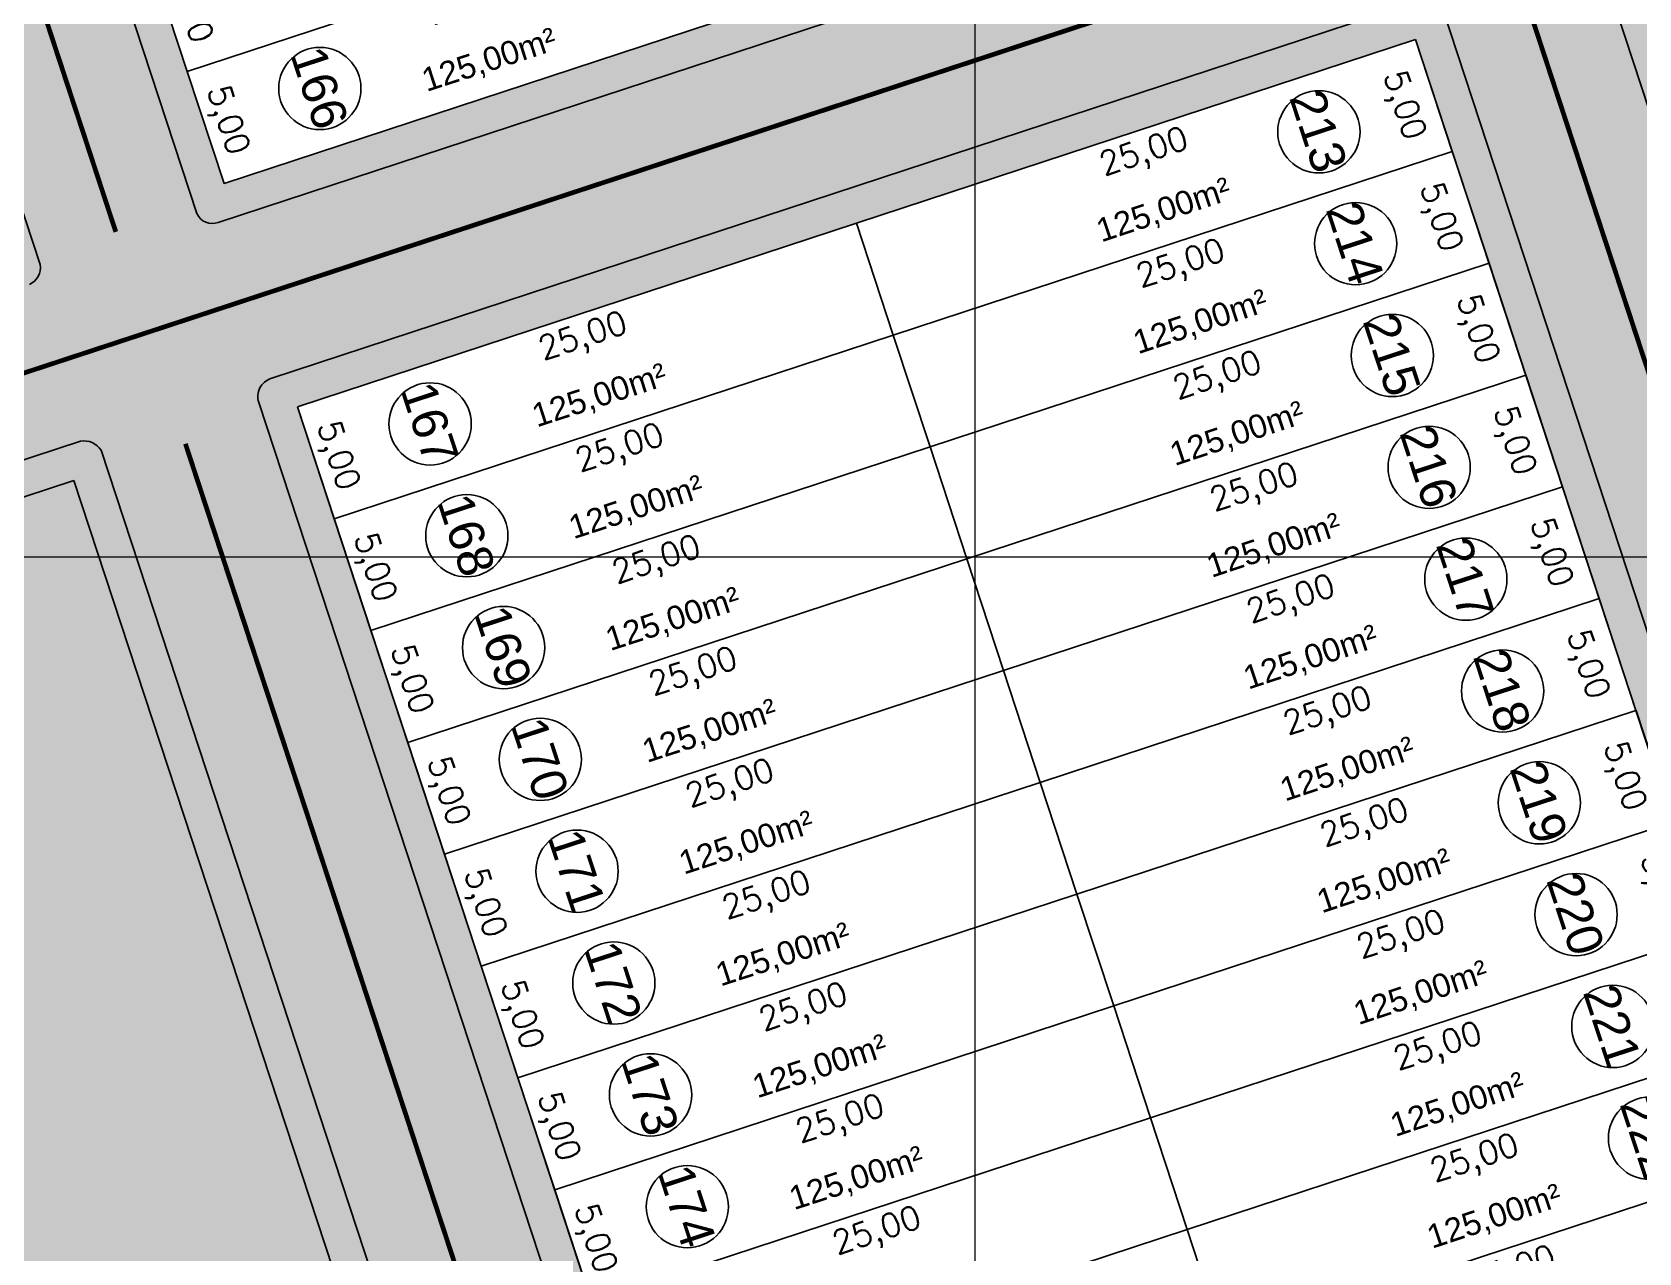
# Model space of a CAD drawing. Header units: metres. Extents: x 294767 to 326364, y 7392106 to 7497262.
# Drawn here: x 304160 to 304228.2, y 7392370.4 to 7392422.3 of the extents above; entities that cross this region are included whole.
import ezdxf
from ezdxf.enums import TextEntityAlignment as Align

# ---------------------------------------------------------------- set-up
doc = ezdxf.new("R2010")
doc.units = ezdxf.units.M
doc.header["$LTSCALE"] = 0.1
doc.set_wipeout_variables(frame=1)
doc.linetypes.add('ACAD_ISO04W100', pattern=[30, 24, -3, 0, -3])
doc.linetypes.add('CONTINUO', pattern=[0])
doc.layers.get('0').update_dxf_attribs({"color": 6})
for name, color, linetype in [('1. CALÇADA', 9, 'ACAD_ISO04W100'), ('1. PAVIMENTO TIPO ASFALTO', 8, 'ACAD_ISO04W100'), ('1. TERRENO 5 X 25', 2, 'ACAD_ISO04W100'), ('1. VEGETAÇAO', 106, 'ACAD_ISO04W100'), ('COTAS', 1, 'Continuous'), ('TXT Area', 240, 'Continuous'), ('TXT-Lote', 10, 'Continuous')]:
    doc.layers.add(name, color=color, linetype=linetype)
doc.layers.add('MALHA', color=1, linetype='Continuous', lineweight=0)
doc.styles.add('ARIAL', font='arial.ttf')
doc.styles.add('ROMANS', font='romans.shx', dxfattribs={"height": 2})
doc.styles.add('style2', font='swiss.ttf')
doc.dimstyles.new('Medidas', dxfattribs={"dimtxt": 0.75, "dimasz": 1, "dimexe": 1, "dimexo": 0.8, "dimgap": 0.3, "dimtad": 1, "dimzin": 1, "dimtxsty": 'ROMANS', "dimcen": 2.5, "dimse1": 1, "dimse2": 1, "dimsd1": 1, "dimsd2": 1, "dimclrd": 202, "dimclre": 202, "dimclrt": 256, "dimadec": 0, "dimazin": 0, "dimtfac": 1, "dimtmove": 0, "dimatfit": 3, "dimfxl": 1, "dimarcsym": 0})

# ---------------------------------------------------------------- blocks, each defined once
blk = doc.blocks.new('*D1579')
at = {"layer": 'Defpoints', "color": 0, "transparency": 16777216}
for p in [(304164.985, 7392425.371), (304164.985, 7392425.371), (304166.546, 7392420.621)]:
    blk.add_point(p, dxfattribs=at)
at = {"layer": 'COTAS', "transparency": 16777216, "insert": (304166.616, 7392423.276), "char_height": 1, "attachment_point": 5, "rotation": 288.19202, "style": 'ROMANS'}
blk.add_mtext('5,00', dxfattribs=at)
blk = doc.blocks.new('*D1581')
at = {"layer": 'Defpoints', "color": 0, "transparency": 16777216}
for p in [(304166.546, 7392420.621), (304166.546, 7392420.621), (304168.107, 7392415.871)]:
    blk.add_point(p, dxfattribs=at)
at = {"layer": 'COTAS', "transparency": 16777216, "insert": (304168.177, 7392418.526), "char_height": 1, "attachment_point": 5, "rotation": 288.19202, "style": 'ROMANS'}
blk.add_mtext('5,00', dxfattribs=at)
blk = doc.blocks.new('*D1582')
at = {"layer": 'Defpoints', "color": 0, "transparency": 16777216}
for p in [(304190.296, 7392428.426), (304166.546, 7392420.621), (304167.146, 7392418.793)]:
    blk.add_point(p, dxfattribs=at)
at = {"layer": 'COTAS', "transparency": 16777216, "insert": (304178.701, 7392423.533), "char_height": 1, "attachment_point": 5, "rotation": 18.19202, "style": 'ROMANS'}
blk.add_mtext('25,00', dxfattribs=at)
blk = doc.blocks.new('*D1644')
at = {"layer": 'Defpoints', "color": 0, "transparency": 16777216}
for p in [(304234.343, 7392374.48), (304234.943, 7392372.652), (304210.592, 7392366.676)]:
    blk.add_point(p, dxfattribs=at)
at = {"layer": 'COTAS', "transparency": 16777216, "insert": (304222.829, 7392369.614), "char_height": 1, "attachment_point": 5, "rotation": 18.18839, "style": 'ROMANS'}
blk.add_mtext('25,00', dxfattribs=at)
blk = doc.blocks.new('*D1648')
at = {"layer": 'Defpoints', "color": 0, "transparency": 16777216}
for p in [(304207.468, 7392376.176), (304183.718, 7392368.371), (304184.318, 7392366.543)]:
    blk.add_point(p, dxfattribs=at)
at = {"layer": 'COTAS', "transparency": 16777216, "insert": (304195.873, 7392371.282), "char_height": 1, "attachment_point": 5, "rotation": 18.19202, "style": 'ROMANS'}
blk.add_mtext('25,00', dxfattribs=at)
blk = doc.blocks.new('*D1650')
at = {"layer": 'Defpoints', "color": 0, "transparency": 16777216}
for p in [(304209.029, 7392371.426), (304185.279, 7392363.62), (304185.879, 7392361.792)]:
    blk.add_point(p, dxfattribs=at)
at = {"layer": 'COTAS', "transparency": 16777216, "insert": (304197.434, 7392366.532), "char_height": 1, "attachment_point": 5, "rotation": 18.19202, "style": 'ROMANS'}
blk.add_mtext('25,00', dxfattribs=at)
blk = doc.blocks.new('*D1652')
at = {"layer": 'Defpoints', "color": 0, "transparency": 16777216}
for p in [(304231.221, 7392383.98), (304231.821, 7392382.152), (304207.47, 7392376.176)]:
    blk.add_point(p, dxfattribs=at)
at = {"layer": 'COTAS', "transparency": 16777216, "insert": (304219.707, 7392379.114), "char_height": 1, "attachment_point": 5, "rotation": 18.18839, "style": 'ROMANS'}
blk.add_mtext('25,00', dxfattribs=at)
blk = doc.blocks.new('*D1654')
at = {"layer": 'Defpoints', "color": 0, "transparency": 16777216}
for p in [(304232.78, 7392379.229), (304233.38, 7392377.401), (304209.029, 7392371.426)]:
    blk.add_point(p, dxfattribs=at)
at = {"layer": 'COTAS', "transparency": 16777216, "insert": (304221.266, 7392374.363), "char_height": 1, "attachment_point": 5, "rotation": 18.18839, "style": 'ROMANS'}
blk.add_mtext('25,00', dxfattribs=at)
blk = doc.blocks.new('*D1655')
at = {"layer": 'Defpoints', "color": 0, "transparency": 16777216}
for p in [(304180.596, 7392377.871), (304180.596, 7392377.871), (304182.157, 7392373.121)]:
    blk.add_point(p, dxfattribs=at)
at = {"layer": 'COTAS', "transparency": 16777216, "insert": (304182.227, 7392375.775), "char_height": 1, "attachment_point": 5, "rotation": 288.19202, "style": 'ROMANS'}
blk.add_mtext('5,00', dxfattribs=at)
blk = doc.blocks.new('*D1656')
at = {"layer": 'Defpoints', "color": 0, "transparency": 16777216}
for p in [(304204.346, 7392385.676), (304180.596, 7392377.871), (304181.196, 7392376.043)]:
    blk.add_point(p, dxfattribs=at)
at = {"layer": 'COTAS', "transparency": 16777216, "insert": (304192.751, 7392380.782), "char_height": 1, "attachment_point": 5, "rotation": 18.19202, "style": 'ROMANS'}
blk.add_mtext('25,00', dxfattribs=at)
blk = doc.blocks.new('*D1657')
at = {"layer": 'Defpoints', "color": 0, "transparency": 16777216}
for p in [(304182.157, 7392373.121), (304182.157, 7392373.121), (304183.718, 7392368.371)]:
    blk.add_point(p, dxfattribs=at)
at = {"layer": 'COTAS', "transparency": 16777216, "insert": (304183.788, 7392371.025), "char_height": 1, "attachment_point": 5, "rotation": 288.19202, "style": 'ROMANS'}
blk.add_mtext('5,00', dxfattribs=at)
blk = doc.blocks.new('*D1658')
at = {"layer": 'Defpoints', "color": 0, "transparency": 16777216}
for p in [(304205.907, 7392380.926), (304182.157, 7392373.121), (304182.757, 7392371.293)]:
    blk.add_point(p, dxfattribs=at)
at = {"layer": 'COTAS', "transparency": 16777216, "insert": (304194.312, 7392376.032), "char_height": 1, "attachment_point": 5, "rotation": 18.19202, "style": 'ROMANS'}
blk.add_mtext('25,00', dxfattribs=at)
blk = doc.blocks.new('*D1659')
at = {"layer": 'Defpoints', "color": 0, "transparency": 16777216}
for p in [(304225.893, 7392392.755), (304225.893, 7392392.755), (304227.454, 7392388.005)]:
    blk.add_point(p, dxfattribs=at)
at = {"layer": 'COTAS', "transparency": 16777216, "insert": (304227.524, 7392390.66), "char_height": 1, "attachment_point": 5, "rotation": 288.18839, "style": 'ROMANS'}
blk.add_mtext('5,00', dxfattribs=at)
blk = doc.blocks.new('*D1660')
at = {"layer": 'Defpoints', "color": 0, "transparency": 16777216}
for p in [(304228.099, 7392393.48), (304228.699, 7392391.652), (304204.348, 7392385.676)]:
    blk.add_point(p, dxfattribs=at)
at = {"layer": 'COTAS', "transparency": 16777216, "insert": (304216.585, 7392388.614), "char_height": 1, "attachment_point": 5, "rotation": 18.18839, "style": 'ROMANS'}
blk.add_mtext('25,00', dxfattribs=at)
blk = doc.blocks.new('*D1661')
at = {"layer": 'Defpoints', "color": 0, "transparency": 16777216}
for p in [(304227.454, 7392388.005), (304227.454, 7392388.005), (304229.015, 7392383.255)]:
    blk.add_point(p, dxfattribs=at)
at = {"layer": 'COTAS', "transparency": 16777216, "insert": (304229.085, 7392385.909), "char_height": 1, "attachment_point": 5, "rotation": 288.18839, "style": 'ROMANS'}
blk.add_mtext('5,00', dxfattribs=at)
blk = doc.blocks.new('*D1662')
at = {"layer": 'Defpoints', "color": 0, "transparency": 16777216}
for p in [(304229.658, 7392388.729), (304230.258, 7392386.901), (304205.907, 7392380.926)]:
    blk.add_point(p, dxfattribs=at)
at = {"layer": 'COTAS', "transparency": 16777216, "insert": (304218.144, 7392383.863), "char_height": 1, "attachment_point": 5, "rotation": 18.18839, "style": 'ROMANS'}
blk.add_mtext('25,00', dxfattribs=at)
blk = doc.blocks.new('*D1663')
at = {"layer": 'Defpoints', "color": 0, "transparency": 16777216}
for p in [(304179.034, 7392382.621), (304179.034, 7392382.621), (304180.596, 7392377.871)]:
    blk.add_point(p, dxfattribs=at)
at = {"layer": 'COTAS', "transparency": 16777216, "insert": (304180.665, 7392380.525), "char_height": 1, "attachment_point": 5, "rotation": 288.19202, "style": 'ROMANS'}
blk.add_mtext('5,00', dxfattribs=at)
blk = doc.blocks.new('*D1664')
at = {"layer": 'Defpoints', "color": 0, "transparency": 16777216}
for p in [(304202.785, 7392390.426), (304179.034, 7392382.621), (304179.635, 7392380.793)]:
    blk.add_point(p, dxfattribs=at)
at = {"layer": 'COTAS', "transparency": 16777216, "insert": (304191.19, 7392385.532), "char_height": 1, "attachment_point": 5, "rotation": 18.19202, "style": 'ROMANS'}
blk.add_mtext('25,00', dxfattribs=at)
blk = doc.blocks.new('*D1665')
at = {"layer": 'Defpoints', "color": 0, "transparency": 16777216}
for p in [(304224.332, 7392397.505), (304224.332, 7392397.505), (304225.893, 7392392.755)]:
    blk.add_point(p, dxfattribs=at)
at = {"layer": 'COTAS', "transparency": 16777216, "insert": (304225.963, 7392395.41), "char_height": 1, "attachment_point": 5, "rotation": 288.18839, "style": 'ROMANS'}
blk.add_mtext('5,00', dxfattribs=at)
blk = doc.blocks.new('*D1666')
at = {"layer": 'Defpoints', "color": 0, "transparency": 16777216}
for p in [(304226.536, 7392398.229), (304227.136, 7392396.401), (304202.785, 7392390.426)]:
    blk.add_point(p, dxfattribs=at)
at = {"layer": 'COTAS', "transparency": 16777216, "insert": (304215.022, 7392393.363), "char_height": 1, "attachment_point": 5, "rotation": 18.18839, "style": 'ROMANS'}
blk.add_mtext('25,00', dxfattribs=at)
blk = doc.blocks.new('*D1667')
at = {"layer": 'Defpoints', "color": 0, "transparency": 16777216}
for p in [(304175.912, 7392392.121), (304175.912, 7392392.121), (304177.473, 7392387.371)]:
    blk.add_point(p, dxfattribs=at)
at = {"layer": 'COTAS', "transparency": 16777216, "insert": (304177.543, 7392390.025), "char_height": 1, "attachment_point": 5, "rotation": 288.19202, "style": 'ROMANS'}
blk.add_mtext('5,00', dxfattribs=at)
blk = doc.blocks.new('*D1668')
at = {"layer": 'Defpoints', "color": 0, "transparency": 16777216}
for p in [(304199.663, 7392399.926), (304175.912, 7392392.121), (304176.513, 7392390.293)]:
    blk.add_point(p, dxfattribs=at)
at = {"layer": 'COTAS', "transparency": 16777216, "insert": (304188.068, 7392395.033), "char_height": 1, "attachment_point": 5, "rotation": 18.19202, "style": 'ROMANS'}
blk.add_mtext('25,00', dxfattribs=at)
blk = doc.blocks.new('*D1669')
at = {"layer": 'Defpoints', "color": 0, "transparency": 16777216}
for p in [(304177.473, 7392387.371), (304177.473, 7392387.371), (304179.034, 7392382.621)]:
    blk.add_point(p, dxfattribs=at)
at = {"layer": 'COTAS', "transparency": 16777216, "insert": (304179.104, 7392385.275), "char_height": 1, "attachment_point": 5, "rotation": 288.19202, "style": 'ROMANS'}
blk.add_mtext('5,00', dxfattribs=at)
blk = doc.blocks.new('*D1670')
at = {"layer": 'Defpoints', "color": 0, "transparency": 16777216}
for p in [(304201.224, 7392395.176), (304177.473, 7392387.371), (304178.074, 7392385.543)]:
    blk.add_point(p, dxfattribs=at)
at = {"layer": 'COTAS', "transparency": 16777216, "insert": (304189.629, 7392390.283), "char_height": 1, "attachment_point": 5, "rotation": 18.19202, "style": 'ROMANS'}
blk.add_mtext('25,00', dxfattribs=at)
blk = doc.blocks.new('*D1671')
at = {"layer": 'Defpoints', "color": 0, "transparency": 16777216}
for p in [(304221.21, 7392407.006), (304221.21, 7392407.006), (304222.771, 7392402.255)]:
    blk.add_point(p, dxfattribs=at)
at = {"layer": 'COTAS', "transparency": 16777216, "insert": (304222.841, 7392404.91), "char_height": 1, "attachment_point": 5, "rotation": 288.18839, "style": 'ROMANS'}
blk.add_mtext('5,00', dxfattribs=at)
blk = doc.blocks.new('*D1672')
at = {"layer": 'Defpoints', "color": 0, "transparency": 16777216}
for p in [(304223.416, 7392407.73), (304224.016, 7392405.902), (304199.665, 7392399.927)]:
    blk.add_point(p, dxfattribs=at)
at = {"layer": 'COTAS', "transparency": 16777216, "insert": (304211.902, 7392402.864), "char_height": 1, "attachment_point": 5, "rotation": 18.18839, "style": 'ROMANS'}
blk.add_mtext('25,00', dxfattribs=at)
blk = doc.blocks.new('*D1673')
at = {"layer": 'Defpoints', "color": 0, "transparency": 16777216}
for p in [(304222.771, 7392402.255), (304222.771, 7392402.255), (304224.332, 7392397.505)]:
    blk.add_point(p, dxfattribs=at)
at = {"layer": 'COTAS', "transparency": 16777216, "insert": (304224.402, 7392400.16), "char_height": 1, "attachment_point": 5, "rotation": 288.18839, "style": 'ROMANS'}
blk.add_mtext('5,00', dxfattribs=at)
blk = doc.blocks.new('*D1674')
at = {"layer": 'Defpoints', "color": 0, "transparency": 16777216}
for p in [(304224.975, 7392402.979), (304225.575, 7392401.151), (304201.224, 7392395.176)]:
    blk.add_point(p, dxfattribs=at)
at = {"layer": 'COTAS', "transparency": 16777216, "insert": (304213.461, 7392398.114), "char_height": 1, "attachment_point": 5, "rotation": 18.18839, "style": 'ROMANS'}
blk.add_mtext('25,00', dxfattribs=at)
blk = doc.blocks.new('*D1675')
at = {"layer": 'Defpoints', "color": 0, "transparency": 16777216}
for p in [(304172.79, 7392401.621), (304172.79, 7392401.621), (304174.351, 7392396.871)]:
    blk.add_point(p, dxfattribs=at)
at = {"layer": 'COTAS', "transparency": 16777216, "insert": (304174.421, 7392399.526), "char_height": 1, "attachment_point": 5, "rotation": 288.19202, "style": 'ROMANS'}
blk.add_mtext('5,00', dxfattribs=at)
blk = doc.blocks.new('*D1676')
at = {"layer": 'Defpoints', "color": 0, "transparency": 16777216}
for p in [(304196.541, 7392409.426), (304172.79, 7392401.621), (304173.391, 7392399.793)]:
    blk.add_point(p, dxfattribs=at)
at = {"layer": 'COTAS', "transparency": 16777216, "insert": (304184.946, 7392404.533), "char_height": 1, "attachment_point": 5, "rotation": 18.19202, "style": 'ROMANS'}
blk.add_mtext('25,00', dxfattribs=at)
blk = doc.blocks.new('*D1677')
at = {"layer": 'Defpoints', "color": 0, "transparency": 16777216}
for p in [(304174.351, 7392396.871), (304174.351, 7392396.871), (304175.912, 7392392.121)]:
    blk.add_point(p, dxfattribs=at)
at = {"layer": 'COTAS', "transparency": 16777216, "insert": (304175.982, 7392394.775), "char_height": 1, "attachment_point": 5, "rotation": 288.19202, "style": 'ROMANS'}
blk.add_mtext('5,00', dxfattribs=at)
blk = doc.blocks.new('*D1678')
at = {"layer": 'Defpoints', "color": 0, "transparency": 16777216}
for p in [(304198.102, 7392404.676), (304174.351, 7392396.871), (304174.952, 7392395.043)]:
    blk.add_point(p, dxfattribs=at)
at = {"layer": 'COTAS', "transparency": 16777216, "insert": (304186.507, 7392399.783), "char_height": 1, "attachment_point": 5, "rotation": 18.19202, "style": 'ROMANS'}
blk.add_mtext('25,00', dxfattribs=at)
blk = doc.blocks.new('*D1679')
at = {"layer": 'Defpoints', "color": 0, "transparency": 16777216}
for p in [(304218.088, 7392416.506), (304218.088, 7392416.506), (304219.649, 7392411.756)]:
    blk.add_point(p, dxfattribs=at)
at = {"layer": 'COTAS', "transparency": 16777216, "insert": (304219.719, 7392414.41), "char_height": 1, "attachment_point": 5, "rotation": 288.18839, "style": 'ROMANS'}
blk.add_mtext('5,00', dxfattribs=at)
blk = doc.blocks.new('*D1680')
at = {"layer": 'Defpoints', "color": 0, "transparency": 16777216}
for p in [(304220.294, 7392417.23), (304220.894, 7392415.402), (304196.543, 7392409.427)]:
    blk.add_point(p, dxfattribs=at)
at = {"layer": 'COTAS', "transparency": 16777216, "insert": (304208.78, 7392412.364), "char_height": 1, "attachment_point": 5, "rotation": 18.18839, "style": 'ROMANS'}
blk.add_mtext('25,00', dxfattribs=at)
blk = doc.blocks.new('*D1681')
at = {"layer": 'Defpoints', "color": 0, "transparency": 16777216}
for p in [(304219.649, 7392411.756), (304219.649, 7392411.756), (304221.21, 7392407.005)]:
    blk.add_point(p, dxfattribs=at)
at = {"layer": 'COTAS', "transparency": 16777216, "insert": (304221.28, 7392409.66), "char_height": 1, "attachment_point": 5, "rotation": 288.18839, "style": 'ROMANS'}
blk.add_mtext('5,00', dxfattribs=at)
blk = doc.blocks.new('*D1682')
at = {"layer": 'Defpoints', "color": 0, "transparency": 16777216}
for p in [(304221.853, 7392412.48), (304222.453, 7392410.652), (304198.102, 7392404.676)]:
    blk.add_point(p, dxfattribs=at)
at = {"layer": 'COTAS', "transparency": 16777216, "insert": (304210.339, 7392407.614), "char_height": 1, "attachment_point": 5, "rotation": 18.18839, "style": 'ROMANS'}
blk.add_mtext('25,00', dxfattribs=at)
blk = doc.blocks.new('*D1685')
at = {"layer": 'Defpoints', "color": 0, "transparency": 16777216}
for p in [(304171.229, 7392406.371), (304171.229, 7392406.371), (304172.79, 7392401.621)]:
    blk.add_point(p, dxfattribs=at)
at = {"layer": 'COTAS', "transparency": 16777216, "insert": (304172.86, 7392404.276), "char_height": 1, "attachment_point": 5, "rotation": 288.19202, "style": 'ROMANS'}
blk.add_mtext('5,00', dxfattribs=at)
blk = doc.blocks.new('*D1686')
at = {"layer": 'Defpoints', "color": 0, "transparency": 16777216}
for p in [(304194.98, 7392414.176), (304171.229, 7392406.371), (304171.83, 7392404.543)]:
    blk.add_point(p, dxfattribs=at)
at = {"layer": 'COTAS', "transparency": 16777216, "insert": (304183.385, 7392409.283), "char_height": 1, "attachment_point": 5, "rotation": 18.19202, "style": 'ROMANS'}
blk.add_mtext('25,00', dxfattribs=at)
blk = doc.blocks.new('*D1689')
at = {"layer": 'Defpoints', "color": 0, "transparency": 16777216}
for p in [(304216.527, 7392421.256), (304216.527, 7392421.256), (304218.087, 7392416.506)]:
    blk.add_point(p, dxfattribs=at)
at = {"layer": 'COTAS', "transparency": 16777216, "insert": (304218.158, 7392419.16), "char_height": 1, "attachment_point": 5, "rotation": 288.18839, "style": 'ROMANS'}
blk.add_mtext('5,00', dxfattribs=at)
blk = doc.blocks.new('*D1690')
at = {"layer": 'Defpoints', "color": 0, "transparency": 16777216}
for p in [(304218.731, 7392421.98), (304219.331, 7392420.152), (304194.98, 7392414.176)]:
    blk.add_point(p, dxfattribs=at)
at = {"layer": 'COTAS', "transparency": 16777216, "insert": (304207.217, 7392417.114), "char_height": 1, "attachment_point": 5, "rotation": 18.18839, "style": 'ROMANS'}
blk.add_mtext('25,00', dxfattribs=at)

msp = doc.modelspace()

# ---------------------------------------------------------------- linework, layer by layer
at = {"layer": '1. CALÇADA', "linetype": 'CONTINUO'}
for points in [[(304055.861, 7392370.039), (304104.259, 7392385.943), (304162.005, 7392404.919)], [(304057.227, 7392368.909), (304104.728, 7392384.518), (304161.728, 7392403.249)]]:
    msp.add_lwpolyline(points, dxfattribs=at)

# ---------------------------------------------------------------- wipeouts: each hides what was drawn before it
at = {"color": 30}
msp.add_wipeout([(304218.729, 7392421.981), (304171.229, 7392406.371), (304199.328, 7392320.87), (304223.078, 7392328.675), (304221.519, 7392333.426), (304245.268, 7392341.228)], dxfattribs=at)

# ---------------------------------------------------------------- next in the draw order: hatches: boundary and pattern name
at = {"layer": '1. VEGETAÇAO', "true_color": 0x58ba48, "transparency": 33554636}
h = msp.add_hatch(dxfattribs=at)
h.set_pattern_fill('GRASS', color=85, scale=0.05, angle=195)
h.set_pattern_definition([(285, (49.00995, -517.7818), (1.09985226268, -0.63499999992), [0.238125, -1.557926224]), (240, (49.01, -517.7818), (1.0998522628, -0.635), [0.238125, -1.031875]), (330, (49.01, -517.7818), (0.635, 1.0998522628), [0.238125, -1.031875])])
h.paths.add_polyline_path([(304161.728, 7392403.249), (304057.227, 7392368.909), (304064.52, 7392346.716), (304058.546, 7392335.266), (304027.196, 7392324.964), (304034.562, 7392299.453), (304034.859, 7392299.453), (304050.717, 7392238.053), (304091.898, 7392255.976), (304090.849, 7392259.481), (304101.292, 7392272.783), (304113.257, 7392275.347), (304110.035, 7392290.382), (304096.523, 7392291.282), (304089.024, 7392302.294), (304101.051, 7392314.3), (304128.275, 7392325.795), (304143.967, 7392312.333), (304154.598, 7392298.561), (304158.092, 7392284.786), (304165.388, 7392287.937), (304183.925, 7392295.819), (304195.126, 7392301.62)])

# ---------------------------------------------------------------- next in the draw order: linework, layer by layer
at = {"color": 30}
msp.add_lwpolyline([(304218.729, 7392421.981), (304235.404, 7392371.239), (304245.268, 7392341.228)], dxfattribs=at)
at = {"layer": '1. CALÇADA', "linetype": 'CONTINUO'}
for points in [[(304226.593, 7392425.278), (304243.479, 7392373.893), (304252.621, 7392346.076)], [(304219.883, 7392423.276), (304236.829, 7392371.707), (304246.729, 7392341.581)], [(304171.228, 7392406.372), (304187.903, 7392355.629), (304203.733, 7392307.459)], [(304161.728, 7392403.249), (304178.403, 7392352.507), (304195.126, 7392301.62)]]:
    msp.add_lwpolyline(points, dxfattribs=at)
at = {"layer": '1. CALÇADA', "color": 40, "linetype": 'CONTINUO', "true_color": 0xf8d731, "const_width": 0.2}
for points in [[(304223.469, 7392423.538), (304249.686, 7392343.761)], [(304166.468, 7392404.807), (304199.327, 7392304.818)]]:
    msp.add_lwpolyline(points, dxfattribs=at)
at = {"layer": '1. CALÇADA', "linetype": 'CONTINUO'}
for points in [[(304170.099, 7392407.579, 0.41851), (304169.585, 7392406.566), (304186.478, 7392355.161), (304202.5, 7392306.406)], [(304162.005, 7392404.919, -0.299594), (304162.886, 7392404.531), (304179.828, 7392352.976), (304196.475, 7392302.319)]]:
    msp.add_lwpolyline(points, format="xyb", dxfattribs=at)
at = {"layer": '1. TERRENO 5 X 25', "color": 30, "linetype": 'Continuous'}
for points in [[(304194.98, 7392414.176), (304196.541, 7392409.426), (304172.79, 7392401.621), (304171.229, 7392406.371)], [(304198.102, 7392404.676), (304199.663, 7392399.926), (304223.413, 7392407.729), (304221.853, 7392412.48)], [(304196.541, 7392409.426), (304198.102, 7392404.676), (304174.351, 7392396.871), (304172.79, 7392401.621)], [(304199.663, 7392399.926), (304201.224, 7392395.176), (304224.975, 7392402.979), (304223.414, 7392407.73)], [(304198.102, 7392404.676), (304199.663, 7392399.926), (304175.912, 7392392.121), (304174.351, 7392396.871)], [(304201.224, 7392395.176), (304202.785, 7392390.426), (304226.535, 7392398.229), (304224.975, 7392402.979)], [(304199.663, 7392399.926), (304201.224, 7392395.176), (304177.473, 7392387.371), (304175.912, 7392392.121)], [(304202.785, 7392390.426), (304204.346, 7392385.676), (304228.096, 7392393.479), (304226.536, 7392398.229)], [(304201.224, 7392395.176), (304202.785, 7392390.426), (304179.034, 7392382.621), (304177.473, 7392387.371)], [(304204.346, 7392385.676), (304205.907, 7392380.926), (304229.658, 7392388.729), (304228.097, 7392393.479)], [(304202.785, 7392390.426), (304204.346, 7392385.676), (304180.596, 7392377.871), (304179.034, 7392382.621)], [(304205.907, 7392380.926), (304207.468, 7392376.176), (304231.219, 7392383.979), (304229.658, 7392388.729)], [(304204.346, 7392385.676), (304205.907, 7392380.926), (304182.157, 7392373.121), (304180.596, 7392377.871)], [(304207.468, 7392376.176), (304209.029, 7392371.426), (304232.78, 7392379.229), (304231.219, 7392383.979)], [(304205.907, 7392380.926), (304207.468, 7392376.176), (304183.718, 7392368.371), (304182.157, 7392373.121)], [(304209.029, 7392371.426), (304210.59, 7392366.675), (304234.341, 7392374.479), (304232.78, 7392379.229)], [(304207.468, 7392376.176), (304209.029, 7392371.426), (304185.279, 7392363.62), (304183.718, 7392368.371)], [(304209.029, 7392371.426), (304210.59, 7392366.675), (304186.84, 7392358.87), (304185.279, 7392363.62)]]:
    msp.add_lwpolyline(points, dxfattribs=at)
at = {"layer": 'MALHA', "color": 8}
msp.add_line((303810.575, 7392400), (304448.424, 7392400), dxfattribs=at)
at = {"layer": 'TXT-Lote', "color": 132}
for centre in [(304216.185, 7392413.309), (304217.746, 7392408.559), (304176.863, 7392405.651), (304219.307, 7392403.809), (304178.424, 7392400.901), (304220.868, 7392399.058), (304179.985, 7392396.151), (304222.429, 7392394.308), (304181.546, 7392391.401), (304223.99, 7392389.558), (304183.107, 7392386.651), (304225.551, 7392384.808), (304184.668, 7392381.9), (304227.112, 7392380.058), (304186.229, 7392377.15), (304228.673, 7392375.308), (304187.79, 7392372.4)]:
    msp.add_circle(centre, 1.747, dxfattribs=at)

# ---------------------------------------------------------------- next in the draw order: texts
at = {"layer": 'TXT Area', "style": 'style2'}
for rotation, p in [(18.38698, (304209.738, 7392409.538)), (17.99343, (304184.201, 7392406.411)), (18.38698, (304211.298, 7392404.788)), (17.99343, (304185.762, 7392401.661)), (18.38698, (304212.86, 7392400.038)), (17.99343, (304187.323, 7392396.911)), (18.38698, (304214.42, 7392395.288)), (17.99343, (304188.884, 7392392.16)), (18.38698, (304215.981, 7392390.538)), (17.99343, (304190.445, 7392387.41)), (18.38698, (304217.543, 7392385.788)), (17.99343, (304192.006, 7392382.66)), (18.38698, (304219.103, 7392381.038)), (17.99343, (304193.567, 7392377.91)), (18.38698, (304220.665, 7392376.288)), (17.99343, (304195.128, 7392373.16)), (18.38698, (304222.226, 7392371.538))]:
    msp.add_text('125,00m²', height=1, rotation=rotation, dxfattribs=at).set_placement(p, align=Align.CENTER)
at = {"layer": 'TXT-Lote', "style": 'ARIAL'}
for s, rotation, p in [('214', 288.18839, (304216.174, 7392413.345)), ('215', 288.18839, (304217.734, 7392408.595)), ('167', 288.19202, (304176.851, 7392405.687)), ('216', 288.18839, (304219.296, 7392403.845)), ('168', 288.19202, (304178.412, 7392400.937)), ('217', 288.18839, (304220.856, 7392399.094)), ('169', 288.19202, (304179.973, 7392396.186)), ('218', 288.18839, (304222.417, 7392394.344)), ('170', 288.19202, (304181.534, 7392391.436)), ('219', 288.18839, (304223.979, 7392389.594)), ('171', 288.19202, (304183.095, 7392386.686)), ('220', 288.18839, (304225.539, 7392384.844)), ('172', 288.19202, (304184.656, 7392381.936)), ('221', 288.18839, (304227.101, 7392380.094)), ('173', 288.19202, (304186.217, 7392377.186)), ('222', 288.18839, (304228.661, 7392375.344)), ('174', 288.19202, (304187.778, 7392372.436))]:
    msp.add_text(s, height=1.5, rotation=rotation, dxfattribs=at).set_placement(p, align=Align.MIDDLE)

# ---------------------------------------------------------------- next in the draw order: dimensions: what is measured, and where the dimension line sits
at = {"layer": 'COTAS'}
for p1, p2, picture, middle in [((304218.087, 7392416.506), (304216.527, 7392421.256), '*D1689', (304218.158, 7392419.16)), ((304219.649, 7392411.756), (304218.088, 7392416.506), '*D1679', (304219.719, 7392414.41)), ((304221.21, 7392407.005), (304219.649, 7392411.756), '*D1681', (304221.28, 7392409.66)), ((304172.79, 7392401.621), (304171.229, 7392406.371), '*D1685', (304172.86, 7392404.276)), ((304222.771, 7392402.255), (304221.21, 7392407.006), '*D1671', (304222.841, 7392404.91)), ((304224.332, 7392397.505), (304222.771, 7392402.255), '*D1673', (304224.402, 7392400.16)), ((304174.351, 7392396.871), (304172.79, 7392401.621), '*D1675', (304174.421, 7392399.526)), ((304225.893, 7392392.755), (304224.332, 7392397.505), '*D1665', (304225.963, 7392395.41)), ((304175.912, 7392392.121), (304174.351, 7392396.871), '*D1677', (304175.982, 7392394.775)), ((304227.454, 7392388.005), (304225.893, 7392392.755), '*D1659', (304227.524, 7392390.66)), ((304177.473, 7392387.371), (304175.912, 7392392.121), '*D1667', (304177.543, 7392390.025)), ((304229.015, 7392383.255), (304227.454, 7392388.005), '*D1661', (304229.085, 7392385.909)), ((304179.034, 7392382.621), (304177.473, 7392387.371), '*D1669', (304179.104, 7392385.275)), ((304180.596, 7392377.871), (304179.034, 7392382.621), '*D1663', (304180.665, 7392380.525)), ((304182.157, 7392373.121), (304180.596, 7392377.871), '*D1655', (304182.227, 7392375.775)), ((304183.718, 7392368.371), (304182.157, 7392373.121), '*D1657', (304183.788, 7392371.025))]:
    dim = msp.add_aligned_dim(p1=p1, p2=p2, distance=0, dimstyle='Medidas', dxfattribs=at)
    dim.commit()
    dim.dimension.update_dxf_attribs({"geometry": picture, "text_midpoint": middle})
for base, p1, p2, angle, picture, middle in [((304171.83, 7392404.543), (304194.98, 7392414.176), (304171.229, 7392406.371), 198.19202, '*D1686', (304183.665, 7392408.432)), ((304222.453, 7392410.652), (304198.102, 7392404.676), (304221.853, 7392412.48), 18.18839, '*D1682', (304210.619, 7392406.763)), ((304173.391, 7392399.793), (304196.541, 7392409.426), (304172.79, 7392401.621), 198.19202, '*D1676', (304185.226, 7392403.682)), ((304224.016, 7392405.902), (304199.665, 7392399.927), (304223.416, 7392407.73), 18.18839, '*D1672', (304212.181, 7392402.014)), ((304174.952, 7392395.043), (304198.102, 7392404.676), (304174.351, 7392396.871), 198.19202, '*D1678', (304186.787, 7392398.932)), ((304225.575, 7392401.151), (304201.224, 7392395.176), (304224.975, 7392402.979), 18.18839, '*D1674', (304213.741, 7392397.263)), ((304176.513, 7392390.293), (304199.663, 7392399.926), (304175.912, 7392392.121), 198.19202, '*D1668', (304188.348, 7392394.182)), ((304227.136, 7392396.401), (304202.785, 7392390.426), (304226.536, 7392398.229), 18.18839, '*D1666', (304215.302, 7392392.513)), ((304178.074, 7392385.543), (304201.224, 7392395.176), (304177.473, 7392387.371), 198.19202, '*D1670', (304189.909, 7392389.432)), ((304228.699, 7392391.652), (304204.348, 7392385.676), (304228.099, 7392393.48), 18.18839, '*D1660', (304216.864, 7392387.763)), ((304179.635, 7392380.793), (304202.785, 7392390.426), (304179.034, 7392382.621), 198.19202, '*D1664', (304191.47, 7392384.682)), ((304230.258, 7392386.901), (304205.907, 7392380.926), (304229.658, 7392388.729), 18.18839, '*D1662', (304218.424, 7392383.013)), ((304181.196, 7392376.043), (304204.346, 7392385.676), (304180.596, 7392377.871), 198.19202, '*D1656', (304193.031, 7392379.932)), ((304231.821, 7392382.152), (304207.47, 7392376.176), (304231.221, 7392383.98), 18.18839, '*D1652', (304219.986, 7392378.263)), ((304182.757, 7392371.293), (304205.907, 7392380.926), (304182.157, 7392373.121), 198.19202, '*D1658', (304194.592, 7392375.182)), ((304233.38, 7392377.401), (304209.029, 7392371.426), (304232.78, 7392379.229), 18.18839, '*D1654', (304221.546, 7392373.513)), ((304184.318, 7392366.543), (304207.468, 7392376.176), (304183.718, 7392368.371), 198.19202, '*D1648', (304196.153, 7392370.432)), ((304234.943, 7392372.652), (304210.592, 7392366.676), (304234.343, 7392374.48), 18.18839, '*D1644', (304223.108, 7392368.763)), ((304185.879, 7392361.792), (304209.029, 7392371.426), (304185.279, 7392363.62), 198.19202, '*D1650', (304197.714, 7392365.682))]:
    dim = msp.add_linear_dim(base=base, p1=p1, p2=p2, angle=angle, dimstyle='Medidas', dxfattribs=at)
    dim.commit()
    dim.dimension.update_dxf_attribs({"geometry": picture, "text_midpoint": middle, "dimtype": 161})

# ---------------------------------------------------------------- next in the draw order: wipeouts: each hides what was drawn before it
at = {"color": 30}
msp.add_wipeout([(304147.813, 7392477.622), (304195.316, 7392493.231), (304215.608, 7392431.48), (304168.107, 7392415.871)], dxfattribs=at)

# ---------------------------------------------------------------- next in the draw order: hatches: boundary and pattern name
at = {"layer": '1. PAVIMENTO TIPO ASFALTO', "true_color": 0x939598, "transparency": 33554661}
h = msp.add_hatch(color=252, dxfattribs=at)
h.dxf.hatch_style = 1
h.paths.add_polyline_path([(304076.749, 7392474.499, 0.37664), (304075.631, 7392474.905), (304027.019, 7392458.931, 0.412418), (304026.506, 7392457.597), (304052.921, 7392377.219, 0.400824), (304054.036, 7392376.806), (304102.788, 7392392.827, 0.399943), (304103.196, 7392393.983)])
h.paths.add_polyline_path([(304101.606, 7392394.018), (304054.109, 7392378.409), (304028.054, 7392457.693), (304075.563, 7392473.304)], flags=16)
h.paths.add_polyline_path([(304133.719, 7392493.297, 0.408437), (304132.769, 7392493.68), (304083.969, 7392477.645, 0.427972), (304083.516, 7392476.328), (304109.945, 7392395.868, 0.410822), (304110.781, 7392395.454), (304159.846, 7392411.578, 0.427832), (304160.23, 7392412.625)])
h.paths.add_polyline_path([(304085.063, 7392476.426), (304132.556, 7392492.032), (304158.61, 7392412.75), (304111.106, 7392397.14)], flags=16)
h.paths.add_polyline_path([(304190.753, 7392511.929, 0.420125), (304189.76, 7392512.407), (304140.861, 7392496.339, 0.454161), (304140.441, 7392495.265), (304166.952, 7392414.592, 0.392207), (304167.862, 7392414.212), (304216.809, 7392430.297, 0.409741), (304217.235, 7392431.345)])
h.paths.add_polyline_path([(304142.057, 7392495.153), (304189.558, 7392510.762), (304215.611, 7392431.482), (304168.11, 7392415.872)], flags=16)
h.paths.add_polyline_path([(304247.74, 7392530.704, 0.438196), (304246.701, 7392531.118), (304197.756, 7392515.035, 0.404447), (304197.371, 7392514.214), (304223.906, 7392433.465, 0.433441), (304225.017, 7392432.994), (304273.844, 7392449.04, 0.412572), (304274.279, 7392449.945)])
h.paths.add_polyline_path([(304199.058, 7392513.884), (304246.559, 7392529.492), (304272.612, 7392450.214), (304225.111, 7392434.604)], flags=16)
h.paths.add_polyline_path([(304256.06, 7392532.614), (304265.445, 7392535.698), (304264.409, 7392536.937), (304254.831, 7392533.789, 0.396307), (304254.408, 7392532.835), (304280.98, 7392451.975, 0.365425), (304281.905, 7392451.689), (304324.135, 7392465.566), (304323.099, 7392466.805), (304282.112, 7392453.336)])
h.paths.add_polyline_path([(304171.232, 7392406.372), (304218.733, 7392421.982), (304235.407, 7392371.24), (304245.47, 7392340.619), (304246.732, 7392341.582), (304236.832, 7392371.708), (304219.886, 7392423.277, 0.361707), (304218.718, 7392423.556), (304170.089, 7392407.575, 0.413272), (304169.589, 7392406.567), (304186.481, 7392355.162), (304202.503, 7392306.407), (304203.736, 7392307.46), (304187.906, 7392355.63)])
h.paths.add_polyline_path([(304228.233, 7392425.104), (304275.734, 7392440.714), (304292.408, 7392389.972), (304299.066, 7392369.713), (304300.463, 7392370.267), (304293.833, 7392390.44), (304276.947, 7392441.825, 0.393387), (304275.805, 7392442.316), (304226.905, 7392426.246, 0.38681), (304226.596, 7392425.279), (304243.483, 7392373.894), (304252.624, 7392346.077), (304253.886, 7392347.04), (304244.908, 7392374.362)])
h.paths.add_polyline_path([(304285.234, 7392443.836), (304308.984, 7392451.64), (304333.777, 7392376.197), (304335.3, 7392376.366), (304310.185, 7392452.791, 0.326947), (304309.282, 7392453.317), (304284.105, 7392445.043, 0.386538), (304283.664, 7392443.807), (304306.981, 7392372.854), (304308.378, 7392373.408)])
h = msp.add_hatch(color=252, dxfattribs=at)
h.dxf.hatch_style = 1
h.paths.add_polyline_path([(303998.226, 7392521.222), (303996.883, 7392520.503), (304057.365, 7392336.457), (304026.779, 7392326.406), (304027.196, 7392324.964), (304058.546, 7392335.266), (304064.52, 7392346.716), (304057.227, 7392368.909), (304104.728, 7392384.518), (304161.728, 7392403.249), (304178.403, 7392352.507), (304195.126, 7392301.62), (304196.475, 7392302.319), (304179.828, 7392352.976), (304162.886, 7392404.531, 0.383675), (304161.756, 7392404.837), (304104.259, 7392385.943), (304055.861, 7392370.039, 0.373206), (304055.586, 7392369.098), (304062.897, 7392346.849), (304058.377, 7392338.184)])
at = {"layer": '1. PAVIMENTO TIPO ASFALTO', "true_color": 0x636466, "transparency": 33554687}
h = msp.add_hatch(color=251, dxfattribs=at)
h.dxf.hatch_style = 1
h.paths.add_polyline_path([(304031.777, 7392441.547), (304025.141, 7392439.32), (304058.377, 7392338.184), (304062.897, 7392346.849), (304055.586, 7392369.098, -0.373206), (304055.861, 7392370.039), (304104.259, 7392385.943), (304161.756, 7392404.837, -0.383675), (304162.886, 7392404.531), (304179.828, 7392352.976), (304196.475, 7392302.319), (304202.5, 7392306.406), (304186.478, 7392355.161), (304169.585, 7392406.566, -0.413272), (304170.086, 7392407.574), (304218.715, 7392423.555, -0.361707), (304219.883, 7392423.276), (304236.829, 7392371.707), (304246.729, 7392341.581), (304252.621, 7392346.076), (304243.479, 7392373.893), (304226.593, 7392425.278, -0.38681), (304226.901, 7392426.245), (304275.802, 7392442.315, -0.393387), (304276.944, 7392441.824), (304293.83, 7392390.439), (304300.46, 7392370.266), (304306.978, 7392372.852), (304283.661, 7392443.806, -0.386538), (304284.102, 7392445.042), (304308.923, 7392453.199, -0.449659), (304310.182, 7392452.79), (304335.297, 7392376.365), (304342.405, 7392377.156), (304316.848, 7392454.928, -0.4231), (304317.308, 7392455.955), (304328.968, 7392459.786), (304324.132, 7392465.565), (304281.902, 7392451.688, -0.365425), (304280.977, 7392451.974), (304259.306, 7392517.92), (304252.67, 7392515.692), (304274.276, 7392449.944, -0.412572), (304273.841, 7392449.039), (304225.013, 7392432.993, -0.433441), (304223.903, 7392433.464), (304202.424, 7392498.827), (304195.787, 7392496.599), (304217.232, 7392431.344, -0.409741), (304216.806, 7392430.296), (304167.859, 7392414.211, -0.392207), (304166.949, 7392414.59), (304145.541, 7392479.734), (304138.905, 7392477.506), (304160.227, 7392412.624, -0.427832), (304159.843, 7392411.577), (304110.778, 7392395.453, -0.410822), (304109.942, 7392395.867), (304088.665, 7392460.642), (304082.029, 7392458.415), (304103.193, 7392393.982, -0.399943), (304102.785, 7392392.826), (304054.033, 7392376.805, -0.400824), (304052.917, 7392377.218)])

# ---------------------------------------------------------------- next in the draw order: linework, layer by layer
at = {"color": 30}
msp.add_lwpolyline([(304218.729, 7392421.981), (304171.227, 7392406.372)], dxfattribs=at)
at = {"layer": '1. CALÇADA', "linetype": 'CONTINUO'}
msp.add_lwpolyline([(304140.36, 7392495.499), (304140.36, 7392495.499), (304166.949, 7392414.59)], dxfattribs=at)
for points in [[(304110.778, 7392395.453, -0.41887), (304109.936, 7392395.885), (304083.417, 7392476.619, -0.336222), (304083.966, 7392477.644), (304132.87, 7392493.713, -0.420001), (304133.759, 7392493.165), (304133.759, 7392493.165), (304160.294, 7392412.419, -0.347206), (304159.843, 7392411.577)], [(304166.949, 7392414.59, 0.392207), (304167.859, 7392414.211), (304216.806, 7392430.296, 0.366862), (304217.269, 7392431.23)], [(304170.099, 7392407.579), (304218.967, 7392423.638, -0.283352), (304219.883, 7392423.276)]]:
    msp.add_lwpolyline(points, format="xyb", dxfattribs=at)
at = {"layer": '1. CALÇADA', "color": 40, "linetype": 'CONTINUO', "true_color": 0xf8d731, "const_width": 0.2}
for points in [[(304137.292, 7392493.588), (304163.509, 7392413.81)], [(304058.432, 7392374.568), (304326.554, 7392462.671)]]:
    msp.add_lwpolyline(points, dxfattribs=at)
at = {"layer": '1. TERRENO 5 X 25', "color": 30, "linetype": 'Continuous'}
for points in [[(304188.735, 7392433.176), (304190.296, 7392428.426), (304166.546, 7392420.621), (304164.985, 7392425.371)], [(304190.296, 7392428.426), (304191.857, 7392423.676), (304168.107, 7392415.871), (304166.546, 7392420.621)], [(304194.98, 7392414.176), (304196.541, 7392409.426), (304220.291, 7392417.23), (304218.731, 7392421.98)], [(304196.541, 7392409.426), (304198.102, 7392404.676), (304221.853, 7392412.48), (304220.292, 7392417.23)]]:
    msp.add_lwpolyline(points, dxfattribs=at)
at = {"layer": 'MALHA', "color": 8}
msp.add_line((304200, 7392620.204), (304200, 7392202.319), dxfattribs=at)
at = {"layer": 'TXT-Lote', "color": 132}
for centre in [(304172.179, 7392419.901), (304214.624, 7392418.059)]:
    msp.add_circle(centre, 1.747, dxfattribs=at)

# ---------------------------------------------------------------- next in the draw order: texts
at = {"layer": 'TXT Area', "style": 'style2'}
for rotation, p in [(17.99343, (304179.517, 7392420.661)), (18.38698, (304208.176, 7392414.288))]:
    msp.add_text('125,00m²', height=1, rotation=rotation, dxfattribs=at).set_placement(p, align=Align.CENTER)
at = {"layer": 'TXT-Lote', "style": 'ARIAL'}
for s, rotation, p in [('166', 288.19202, (304172.167, 7392419.937)), ('213', 288.18839, (304214.612, 7392418.095))]:
    msp.add_text(s, height=1.5, rotation=rotation, dxfattribs=at).set_placement(p, align=Align.MIDDLE)

# ---------------------------------------------------------------- next in the draw order: dimensions: what is measured, and where the dimension line sits
at = {"layer": 'COTAS'}
for base, p1, p2, angle, picture, middle in [((304167.146, 7392418.793), (304190.296, 7392428.426), (304166.546, 7392420.621), 198.19202, '*D1582', (304178.981, 7392422.683)), ((304219.331, 7392420.152), (304194.98, 7392414.176), (304218.731, 7392421.98), 18.18839, '*D1690', (304207.497, 7392416.263)), ((304220.894, 7392415.402), (304196.543, 7392409.427), (304220.294, 7392417.23), 18.18839, '*D1680', (304209.059, 7392411.514))]:
    dim = msp.add_linear_dim(base=base, p1=p1, p2=p2, angle=angle, dimstyle='Medidas', dxfattribs=at)
    dim.commit()
    dim.dimension.update_dxf_attribs({"geometry": picture, "text_midpoint": middle, "dimtype": 161})
for p1, p2, picture, middle in [((304166.546, 7392420.621), (304164.985, 7392425.371), '*D1579', (304166.616, 7392423.276)), ((304168.107, 7392415.871), (304166.546, 7392420.621), '*D1581', (304168.177, 7392418.526))]:
    dim = msp.add_aligned_dim(p1=p1, p2=p2, distance=0, dimstyle='Medidas', dxfattribs=at)
    dim.commit()
    dim.dimension.update_dxf_attribs({"geometry": picture, "text_midpoint": middle})

doc.saveas('drawing.dxf')
